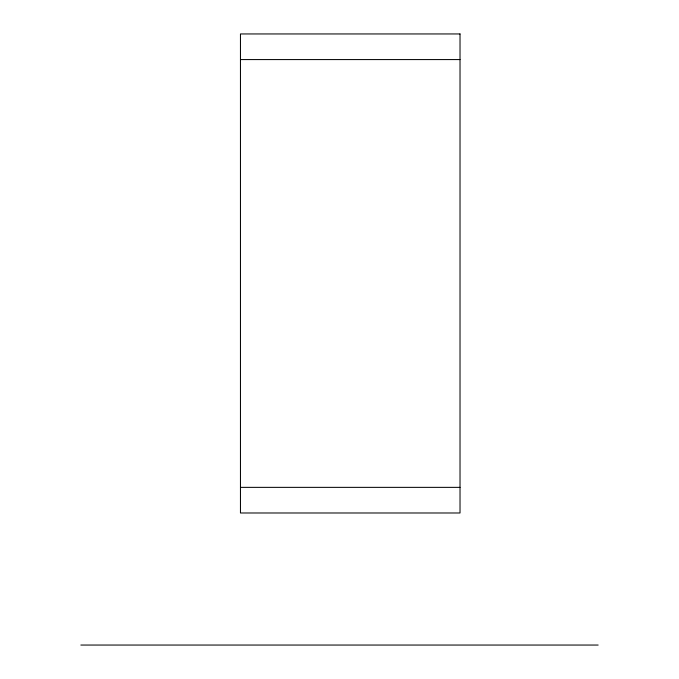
<?xml version="1.0" encoding="UTF-8"?>
<svg xmlns="http://www.w3.org/2000/svg" width="679" height="679" viewBox="0 0 679 679"><rect width="100%" height="100%" fill="white"/><g stroke="black" fill="none" stroke-linecap="round" stroke-linejoin="round"><path stroke-width="1.02" d="M240.459 59.574L460.022 59.574M240.459 487.361L460.022 487.361M80.852 645.05L598.148 645.05M460.022 33.95L240.459 33.95L240.459 512.985L460.022 512.985L460.022 33.95"/></g></svg>
